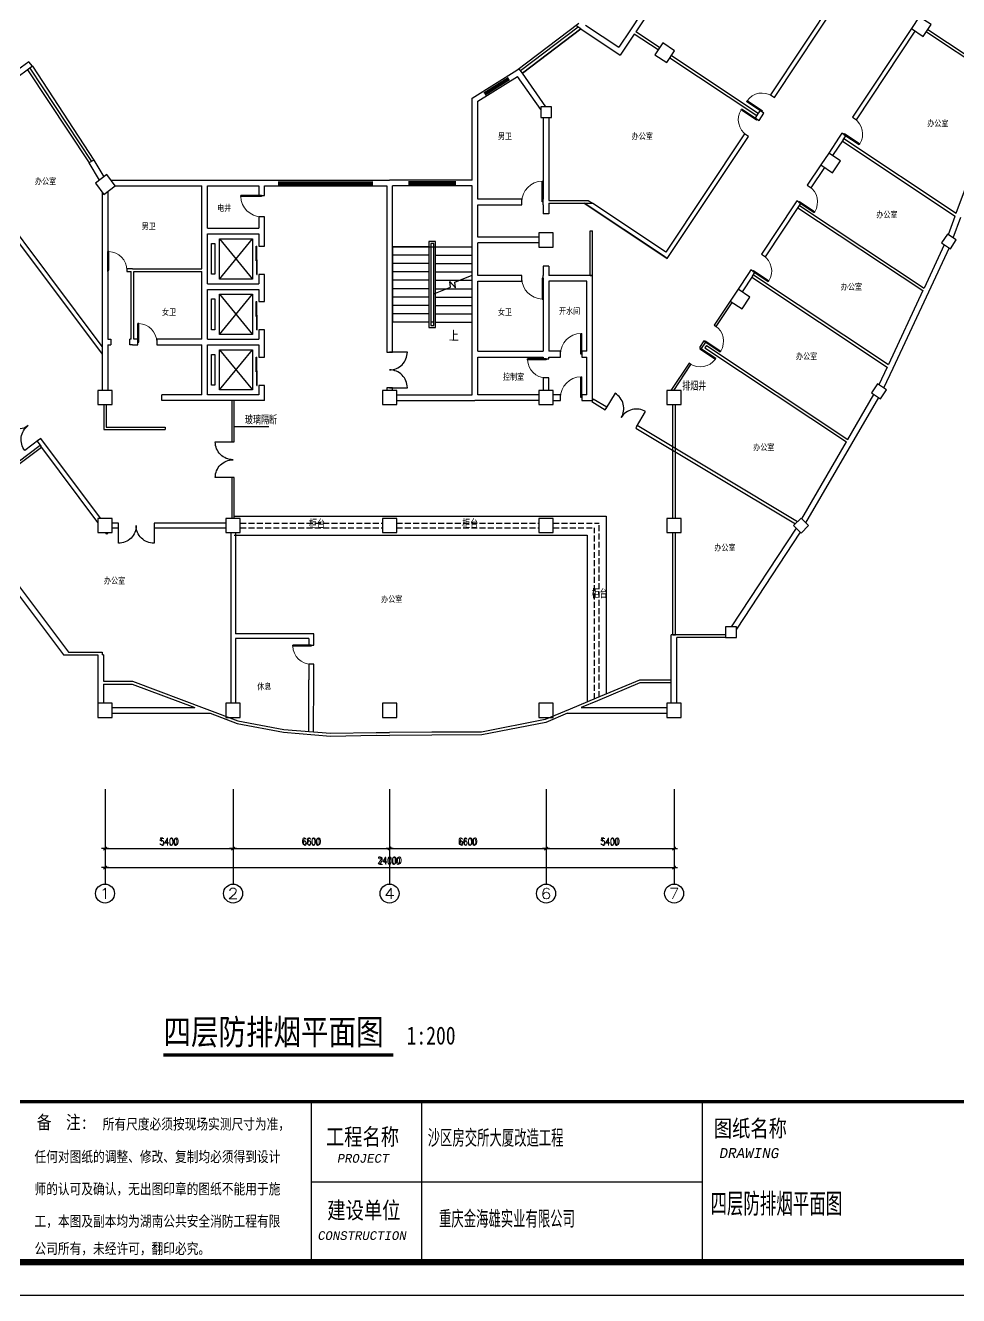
# Model space of a CAD drawing. Extents: x -149393 to 1177518, y -366685 to 296590.
# Drawn here: x 701650 to 741006, y 212582 to 266168 of the extents above; entities that cross this region are included whole.
import ezdxf
from ezdxf.enums import TextEntityAlignment as Align

# ---------------------------------------------------------------- set-up
doc = ezdxf.new("R2010")
doc.units = 0
doc.header["$LTSCALE"] = 1000
doc.header["$MEASUREMENT"] = 0
doc.linetypes.add('DASH', pattern=[0.35, 0.25, -0.1])
doc.layers.get('0').update_dxf_attribs({"linetype": 'CONTINUOUS'})
doc.layers.get('Defpoints').update_dxf_attribs({"linetype": 'CONTINUOUS'})
for name, color, linetype in [('AXIS', 3, 'CONTINUOUS'), ('COLUMN', 9, 'CONTINUOUS'), ('LAYER8', 8, 'CONTINUOUS'), ('PUB_TITLE', 253, 'CONTINUOUS'), ('STAIR', 2, 'CONTINUOUS'), ('TEL_SYMB', 3, 'CONTINUOUS'), ('TEL_TEXT', 7, 'CONTINUOUS'), ('TH_TEXT', 7, 'CONTINUOUS'), ('WALL', 9, 'CONTINUOUS'), ('WALL-MOVE', 6, 'CONTINUOUS'), ('WINDOW', 4, 'CONTINUOUS'), ('图层3', 250, 'CONTINUOUS'), ('标注', 1, 'CONTINUOUS')]:
    doc.layers.add(name, color=color, linetype=linetype)
doc.styles.add('_TCH_AXIS', font='COMPLEX', dxfattribs={"bigfont": 'GBCBIG'})
doc.styles.add('_TCH_DIM', font='SIMPLEX', dxfattribs={"bigfont": 'GBCBIG'})
doc.styles.add('_TCH_DIM_T3', font='SIMPLEX', dxfattribs={"width": 0.705882, "bigfont": 'GBCBIG'})
doc.styles.add('_TEL_DIM', font='', dxfattribs={"width": 0.8, "height": 3.5})
doc.styles.add('DIM_FONT', font='SIMPLEX.shx', dxfattribs={"width": 0.8})
doc.styles.add('Romans', font='romans.shx', dxfattribs={"height": 150})
doc.styles.get("Standard").update_dxf_attribs({"font": 'gbenor.shx', "bigfont": 'gbcbig.shx'})
doc.styles.add('图框字体', font='', dxfattribs={"width": 0.6})
doc.styles.add('宋体', font='')
doc.styles.get('_TEL_DIM').set_extended_font_data('SimSun')
doc.styles.get('图框字体').set_extended_font_data('SimSun')
doc.styles.get('宋体').set_extended_font_data('SimSun')
doc.dimstyles.new('_TCH_ARCH&&100', dxfattribs={"dimtxt": 297.5, "dimasz": 100, "dimexe": 250, "dimexo": 300, "dimgap": 126.25, "dimtad": 1, "dimdec": 0, "dimzin": 0, "dimdsep": 46, "dimtxsty": '_TCH_DIM_T3', "dimblk": 'ARCHTICK', "dimcen": 0.09, "dimclrt": 7, "dimazin": 2, "dimtfac": 1, "dimtdec": 0, "dimtix": 1, "dimtmove": 2, "dimatfit": 3, "dimfxl": 1, "dimtolj": 1, "dimtzin": 0, "dimarcsym": 0})
doc.dimstyles.new('DIMN', dxfattribs={"dimtxt": 300, "dimasz": 1, "dimexe": 250, "dimexo": 300, "dimgap": 150, "dimtad": 1, "dimdec": 0, "dimdsep": 46, "dimtxsty": 'DIM_FONT', "dimblk": '_DIMX', "dimcen": 2.5, "dimclrt": 7, "dimadec": 0, "dimazin": 0, "dimtfac": 1, "dimtdec": 0, "dimtix": 1, "dimtmove": 2, "dimatfit": 3, "dimldrblk": '_DIMX', "dimfxl": 1, "dimtolj": 1, "dimarcsym": 0})

# ---------------------------------------------------------------- blocks, each defined once
blk = doc.blocks.new('_DIMX')
blk.add_line((-150, 0), (150, 0))
at = {"const_width": 50}
blk.add_lwpolyline([(-70, -70), (70, 70)], dxfattribs=at)
blk = doc.blocks.new('_ArchTick')
at = {"color": 0, "linetype": 'ByBlock', "const_width": 0.4}
blk.add_lwpolyline([(-0.5, -0.5), (0.5, 0.5)], dxfattribs=at)
blk = doc.blocks.new('*D570')
at = {"layer": 'AXIS', "color": 0, "lineweight": -2, "transparency": 16777216}
for p, q in [((717008, 233642), (717008, 231192)), ((723608, 233642), (723608, 231192)), ((717008, 231442), (723608, 231442))]:
    blk.add_line(p, q, dxfattribs=at)
at = {"layer": 'Defpoints', "color": 0, "transparency": 16777216}
for p in [(717008, 233942), (723608, 233942), (723608, 231442)]:
    blk.add_point(p, dxfattribs=at)
at = {"layer": 'AXIS', "color": 0, "lineweight": -2, "transparency": 16777216, "xscale": 100, "yscale": 100, "zscale": 100, "rotation": 180}
blk.add_blockref('_ArchTick', (717008, 231442), dxfattribs=at)
at = {"layer": 'AXIS', "color": 0, "lineweight": -2, "transparency": 16777216, "xscale": 100, "yscale": 100, "zscale": 100}
blk.add_blockref('_ArchTick', (723608, 231442), dxfattribs=at)
at = {"layer": 'AXIS', "color": 7, "transparency": 16777216, "insert": (720308, 231717), "char_height": 297.5, "attachment_point": 5, "style": '_TCH_DIM_T3'}
blk.add_mtext('\\A1;6600', dxfattribs=at)
blk = doc.blocks.new('*D571')
at = {"layer": 'AXIS', "color": 0, "lineweight": -2, "transparency": 16777216}
for p, q in [((723608, 233642), (723608, 231192)), ((729008, 233642), (729008, 231192)), ((723608, 231442), (729008, 231442))]:
    blk.add_line(p, q, dxfattribs=at)
at = {"layer": 'Defpoints', "color": 0, "transparency": 16777216}
for p in [(723608, 233942), (729008, 233942), (729008, 231442)]:
    blk.add_point(p, dxfattribs=at)
at = {"layer": 'AXIS', "color": 0, "lineweight": -2, "transparency": 16777216, "xscale": 100, "yscale": 100, "zscale": 100, "rotation": 180}
blk.add_blockref('_ArchTick', (723608, 231442), dxfattribs=at)
at = {"layer": 'AXIS', "color": 0, "lineweight": -2, "transparency": 16777216, "xscale": 100, "yscale": 100, "zscale": 100}
blk.add_blockref('_ArchTick', (729008, 231442), dxfattribs=at)
at = {"layer": 'AXIS', "color": 7, "transparency": 16777216, "insert": (726308, 231717), "char_height": 297.5, "attachment_point": 5, "style": '_TCH_DIM_T3'}
blk.add_mtext('\\A1;5400', dxfattribs=at)
blk = doc.blocks.new('*D572')
at = {"layer": 'AXIS', "color": 0, "lineweight": -2, "transparency": 16777216}
for p, q in [((710408, 233642), (710408, 231192)), ((717008, 233642), (717008, 231192)), ((710408, 231442), (717008, 231442))]:
    blk.add_line(p, q, dxfattribs=at)
at = {"layer": 'Defpoints', "color": 0, "transparency": 16777216}
for p in [(710408, 233942), (717008, 233942), (717008, 231442)]:
    blk.add_point(p, dxfattribs=at)
at = {"layer": 'AXIS', "color": 0, "lineweight": -2, "transparency": 16777216, "xscale": 100, "yscale": 100, "zscale": 100, "rotation": 180}
blk.add_blockref('_ArchTick', (710408, 231442), dxfattribs=at)
at = {"layer": 'AXIS', "color": 0, "lineweight": -2, "transparency": 16777216, "xscale": 100, "yscale": 100, "zscale": 100}
blk.add_blockref('_ArchTick', (717008, 231442), dxfattribs=at)
at = {"layer": 'AXIS', "color": 7, "transparency": 16777216, "insert": (713708, 231717), "char_height": 297.5, "attachment_point": 5, "style": '_TCH_DIM_T3'}
blk.add_mtext('\\A1;6600', dxfattribs=at)
blk = doc.blocks.new('*D573')
at = {"layer": 'AXIS', "color": 0, "lineweight": -2, "transparency": 16777216}
for p, q in [((705008, 233642), (705008, 231192)), ((710408, 233642), (710408, 231192)), ((705008, 231442), (710408, 231442))]:
    blk.add_line(p, q, dxfattribs=at)
at = {"layer": 'Defpoints', "color": 0, "transparency": 16777216}
for p in [(705008, 233942), (710408, 233942), (710408, 231442)]:
    blk.add_point(p, dxfattribs=at)
at = {"layer": 'AXIS', "color": 0, "lineweight": -2, "transparency": 16777216, "xscale": 100, "yscale": 100, "zscale": 100, "rotation": 180}
blk.add_blockref('_ArchTick', (705008, 231442), dxfattribs=at)
at = {"layer": 'AXIS', "color": 0, "lineweight": -2, "transparency": 16777216, "xscale": 100, "yscale": 100, "zscale": 100}
blk.add_blockref('_ArchTick', (710408, 231442), dxfattribs=at)
at = {"layer": 'AXIS', "color": 7, "transparency": 16777216, "insert": (707708, 231717), "char_height": 297.5, "attachment_point": 5, "style": '_TCH_DIM_T3'}
blk.add_mtext('\\A1;5400', dxfattribs=at)
blk = doc.blocks.new('*D574')
at = {"layer": 'AXIS', "color": 0, "lineweight": -2, "transparency": 16777216}
for p, q in [((705008, 233642), (705008, 230392)), ((729008, 233642), (729008, 230392)), ((705008, 230642), (729008, 230642))]:
    blk.add_line(p, q, dxfattribs=at)
at = {"layer": 'Defpoints', "color": 0, "transparency": 16777216}
for p in [(705008, 233942), (729008, 233942), (729008, 230642)]:
    blk.add_point(p, dxfattribs=at)
at = {"layer": 'AXIS', "color": 0, "lineweight": -2, "transparency": 16777216, "xscale": 100, "yscale": 100, "zscale": 100, "rotation": 180}
blk.add_blockref('_ArchTick', (705008, 230642), dxfattribs=at)
at = {"layer": 'AXIS', "color": 0, "lineweight": -2, "transparency": 16777216, "xscale": 100, "yscale": 100, "zscale": 100}
blk.add_blockref('_ArchTick', (729008, 230642), dxfattribs=at)
at = {"layer": 'AXIS', "color": 7, "transparency": 16777216, "insert": (717008, 230917), "char_height": 297.5, "attachment_point": 5, "style": '_TCH_DIM_T3'}
blk.add_mtext('\\A1;24000', dxfattribs=at)
blk = doc.blocks.new('_FZHK')
blk.add_lwpolyline([(-0.5, -0.5), (0.5, -0.5), (0.5, 0.5), (-0.5, 0.5)], close=True)
blk = doc.blocks.new('$TCHSYS$DOOR2D')
for p, q in [((0.45, 0.975), (0.5, 0.975)), ((0.45, 0), (0.45, 0.975)), ((0.5, 0), (0.5, 0.975)), ((0.5, 0), (0.45, 0))]:
    blk.add_line(p, q)
at = {"lineweight": 13}
blk.add_arc((0.475, 0), 0.975, 91.46928, 180, dxfattribs=at)
blk = doc.blocks.new('$DorLib2D$00000029')
for p, q in [((-0.5, 0.169), (0.02, 0.169)), ((-0.5, 0.169), (-0.5, 0.15)), ((-0.5, 0.15), (0.02, 0.15)), ((-0.02, 0.187), (-0.02, 0.169)), ((-0.02, 0.187), (0.5, 0.187)), ((-0.02, 0.169), (0.5, 0.169)), ((0.02, 0.15), (0.02, 0.169)), ((0.5, 0.187), (0.5, 0.169))]:
    blk.add_line(p, q)
blk = doc.blocks.new('$DorLib2D$00000001')
for p, q in [((0.45, 0.975), (0.5, 0.975)), ((0.45, 0), (0.45, 0.975)), ((0.5, 0), (0.5, 0.975)), ((0.5, 0), (0.45, 0))]:
    blk.add_line(p, q)
at = {"lineweight": 13}
blk.add_arc((0.475, 0), 0.975, 91.46928, 180, dxfattribs=at)
blk = doc.blocks.new('$TCHSYS$WIN2D')
for p, q in [((-0.5, 0.5), (0.5, 0.5)), ((0.5, 0.167), (-0.5, 0.167)), ((0.5, -0.167), (-0.5, -0.167)), ((-0.5, -0.5), (0.5, -0.5))]:
    blk.add_line(p, q)

msp = doc.modelspace()

# ---------------------------------------------------------------- linework, layer by layer
at = {"color": 59}
for p, q in [((722375.2, 264279.4), (724992.4, 266263.6)), ((724963.6, 266091.2), (722535.4, 264250.2)), ((725069.5, 266020.8), (722607.9, 264154.6)), ((722607.9, 264154.6), (725069.5, 266020.8)), ((725069.5, 266020.8), (724857.8, 266161.5)), ((701745, 264297.6), (704335.1, 260367.7)), ((701841.5, 264369.2), (704438.5, 260428.8)), ((701943.4, 264444.7), (704536.9, 260487)), ((722607.9, 264154.6), (722462.9, 264345.9)), ((709834.1, 257168.1), (711224.3, 255468.1)), ((709834.1, 255468.1), (711224.3, 257168.1)), ((709834.1, 254828.1), (711224.3, 253128.1)), ((709834.1, 253128.1), (711224.3, 254828.1)), ((709834.1, 252488.1), (711224.3, 250788.1)), ((709834.1, 250788.1), (711224.3, 252488.1))]:
    msp.add_line(p, q, dxfattribs=at)
for points in [[(725209.5, 258663.6), (728722.1, 256329.8)], [(710457.7, 249243.2), (711921.7, 249243.2)], [(710457.7, 245468.1), (726147.7, 245468.1), (726147.7, 237961.2)], [(710457.7, 244668.1), (725347.7, 244668.1), (725347.7, 237626)]]:
    msp.add_lwpolyline(points)
for points in [[(709504.1, 256968.1), (709632.6, 256968.1), (709632.6, 255668.1), (709504.1, 255668.1)], [(709834.1, 257168.1), (711224.3, 257168.1), (711224.3, 255468.1), (709834.1, 255468.1)], [(709504.1, 254628.1), (709632.6, 254628.1), (709632.6, 253328.1), (709504.1, 253328.1)], [(709834.1, 254828.1), (711224.3, 254828.1), (711224.3, 253128.1), (709834.1, 253128.1)], [(709834.1, 252488.1), (711224.3, 252488.1), (711224.3, 250788.1), (709834.1, 250788.1)], [(709504.1, 252288.1), (709632.6, 252288.1), (709632.6, 250988.1), (709504.1, 250988.1)]]:
    msp.add_lwpolyline(points, close=True, dxfattribs=at)
at = {"layer": 'AXIS'}
for p, q in [((705007.7, 233942.3), (705007.7, 229942.3)), ((710407.7, 233942.3), (710407.7, 229942.3)), ((717007.7, 233942.3), (717007.7, 229942.3)), ((723607.7, 233942.3), (723607.7, 229942.3)), ((729007.7, 233942.3), (729007.7, 229942.3))]:
    msp.add_line(p, q, dxfattribs=at)
for centre in [(705007.7, 229542.3), (710407.7, 229542.3), (717007.7, 229542.3), (723607.7, 229542.3), (729007.7, 229542.3)]:
    msp.add_circle(centre, 400, dxfattribs=at)
at = {"layer": 'PUB_TITLE'}
for p, q in [((713704.1, 220764.4), (713704.1, 213996)), ((718354.1, 220764.4), (718354.1, 213996)), ((730190.6, 220764.4), (730190.6, 213996)), ((713704.1, 217380.2), (730190.6, 217380.2))]:
    msp.add_line(p, q, dxfattribs=at)
msp.add_lwpolyline([(652374.5, 296590.3), (771174.5, 296590.3), (771174.5, 212581.7), (652374.5, 212581.7)], close=True, dxfattribs=at)
at = {"layer": 'PUB_TITLE', "const_width": 270.7}
msp.add_lwpolyline([(659445.9, 295176), (769760.2, 295176), (769760.2, 213996), (659445.9, 213996), (659445.9, 295176)], close=True, dxfattribs=at)
at = {"layer": 'PUB_TITLE', "const_width": 135.4}
msp.add_lwpolyline([(659445.9, 220764.4), (769760.2, 220764.4)], dxfattribs=at)
at = {"layer": 'STAIR', "color": 59}
for p, q in [((717127.7, 256831.3), (717127.7, 253642)), ((718663.4, 256831.3), (717127.7, 256831.3)), ((717127.7, 256831.3), (720487.7, 256831.3)), ((718952.1, 257047.9), (718663.4, 257047.9)), ((718663.4, 257047.9), (718663.4, 253425.4)), ((718873.4, 256969.2), (718742.1, 256969.2)), ((718742.1, 256969.2), (718742.1, 253504.2)), ((718742.1, 256831.3), (718742.1, 253642)), ((718873.4, 253504.2), (718873.4, 256969.2)), ((718873.4, 254988.3), (718873.4, 256831.3)), ((718952.1, 253425.4), (718952.1, 257047.9)), ((718952.1, 256831.3), (720487.7, 256831.3)), ((720487.7, 255626.2), (720487.7, 256831.3)), ((718663.4, 256477), (717127.7, 256477)), ((718952.1, 256477), (720487.7, 256477)), ((718663.4, 256122.6), (717127.7, 256122.6)), ((718663.4, 255768.2), (717127.7, 255768.2)), ((718952.1, 256122.6), (720487.7, 256122.6)), ((718952.1, 255768.2), (720487.7, 255768.2)), ((719758.1, 255337.9), (720487.7, 255626.2)), ((718663.4, 255413.8), (717127.7, 255413.8)), ((718873.4, 254847.2), (719578.7, 255125.8)), ((718952.1, 255413.8), (719950.4, 255413.8)), ((719578.7, 255125.8), (719551.9, 255358.5)), ((719551.9, 255358.5), (719786.1, 255094.3)), ((719786.1, 255094.3), (719758.1, 255337.9)), ((719950.4, 255413.8), (720487.7, 255413.8)), ((720487.7, 253642), (720487.7, 255485)), ((718663.4, 255059.5), (717127.7, 255059.5)), ((718663.4, 254705.1), (717127.7, 254705.1)), ((718873.4, 253642), (718873.4, 254847.2)), ((718952.1, 255059.5), (719410.7, 255059.5)), ((718952.1, 254705.1), (720487.7, 254705.1)), ((719410.7, 255059.5), (720487.7, 255059.5)), ((718663.4, 254350.7), (717127.7, 254350.7)), ((718952.1, 254350.7), (720487.7, 254350.7)), ((718663.4, 253996.3), (717127.7, 253996.3)), ((718663.4, 253642), (717127.7, 253642)), ((718873.4, 253642), (718742.1, 253642)), ((718742.1, 253504.2), (718873.4, 253504.2)), ((718952.1, 253996.3), (720487.7, 253996.3)), ((718952.1, 253642), (720487.7, 253642)), ((718663.4, 253425.4), (718952.1, 253425.4))]:
    msp.add_line(p, q, dxfattribs=at)
at = {"layer": 'TEL_SYMB', "color": 59}
msp.add_lwpolyline([(719680.6, 253464.8, 0, 0, 0), (719680.6, 254665.7, 105, 0, 0), (719680.6, 255059.5, 0, 0, 0)], format="xyseb", dxfattribs=at)
at = {"layer": 'TEL_SYMB', "const_width": 140}
msp.add_lwpolyline([(707472.4, 222734.7), (717166, 222734.7)], dxfattribs=at)
at = {"layer": 'WALL'}
for p, q in [((736304.9, 268104.1), (733073.8, 263241)), ((733240.4, 263130.4), (736469.6, 267990.7)), ((739013.5, 266031.7), (736528.2, 262291.1)), ((736694.8, 262180.4), (739180.1, 265921)), ((733073.8, 263241), (733240.4, 263130.4)), ((732631.1, 262574.7), (732526.7, 262417.6)), ((732797.7, 262464), (732631.1, 262574.7)), ((732526.7, 262417.6), (732422.3, 262260.5)), ((732422.3, 262260.5), (732588.9, 262149.8)), ((732588.9, 262149.8), (732693.3, 262306.9)), ((732693.3, 262306.9), (732797.7, 262464)), ((736528.2, 262291.1), (736694.8, 262180.4)), ((731979.6, 261594.2), (728666.2, 256607.1)), ((732146.2, 261483.5), (731979.6, 261594.2)), ((736085.5, 261624.8), (735969.8, 261450.7)), ((736252.1, 261514.1), (736085.5, 261624.8)), ((736136.4, 261340), (736252.1, 261514.1)), ((728832.8, 256496.4), (732146.2, 261483.5)), ((735969.8, 261450.7), (735527.1, 260784.3)), ((736136.4, 261340), (735693.7, 260673.6)), ((698607, 260669), (704887.7, 252294.8)), ((704887.7, 252628.1), (698767, 260789)), ((735195.1, 260284.6), (734627, 259429.5)), ((734793.6, 259318.8), (735361.7, 260173.9)), ((734627, 259429.5), (734793.6, 259318.8)), ((728555.6, 256440.5), (725209.5, 258663.6)), ((728666.2, 256607.1), (725570.9, 258663.6)), ((734099.4, 258635.4), (732691.4, 256516.3)), ((732858, 256405.6), (734266, 258524.7)), ((734184.3, 258763.2), (734099.4, 258635.4)), ((734350.9, 258652.5), (734184.3, 258763.2)), ((734266, 258524.7), (734350.9, 258652.5)), ((728722.1, 256329.8), (728555.6, 256440.5)), ((728722.1, 256329.8), (728832.8, 256496.4)), ((728832.8, 256496.4), (728832.8, 256496.4)), ((732691.4, 256516.3), (732858, 256405.6)), ((732151.4, 255703.5), (731708.7, 255037.2)), ((732248.7, 255849.9), (732151.4, 255703.5)), ((732415.3, 255739.3), (732248.7, 255849.9)), ((732318, 255592.8), (732415.3, 255739.3)), ((732318, 255592.8), (731875.3, 254926.5)), ((731376.7, 254537.4), (730703.3, 253523.9)), ((730786.6, 253468.6), (731460, 254482.1)), ((730703.3, 253523.9), (730786.6, 253468.6)), ((730260.6, 252857.6), (730079.9, 252585.7)), ((730079.9, 252585.7), (730163.2, 252530.3)), ((730163.2, 252530.3), (730343.9, 252802.2)), ((730343.9, 252802.2), (730260.6, 252857.6)), ((729637.2, 251919.3), (728872.4, 250768.1)), ((728992.4, 250768.1), (729720.5, 251864)), ((729720.5, 251864), (729637.2, 251919.3)), ((702300.5, 248744.4), (702140.5, 248624.4)), ((702459.1, 248533), (702300.5, 248744.4)), ((702140.5, 248624.4), (702299.1, 248413)), ((704707.7, 245201.4), (702299.1, 248413)), ((704832.7, 245368.1), (702459.1, 248533)), ((705573.8, 245168.1), (705307.7, 245168.1)), ((705307.7, 244968.1), (705573.8, 244968.1)), ((705573.8, 244968.1), (705573.8, 245168.1)), ((710107.7, 245168.1), (707073.8, 245168.1)), ((707073.8, 245168.1), (707073.8, 244968.1)), ((707073.8, 244968.1), (710107.7, 244968.1)), ((705077.7, 244708.1), (705032.7, 244768.1)), ((705077.7, 244708.1), (705157.7, 244768.1)), ((710307.7, 244768.1), (710307.7, 240403.1)), ((710507.7, 244768.1), (710507.7, 240503.1)), ((710307.7, 240403.1), (710307.7, 237568.1)), ((713807.7, 240503.1), (710507.7, 240503.1)), ((710507.7, 240303.1), (710507.7, 237568.1)), ((713607.7, 240303.1), (710507.7, 240303.1)), ((713607.7, 240303.1), (713607.7, 240015.7)), ((713807.7, 240015.7), (713807.7, 240503.1)), ((713607.7, 240015.7), (713807.7, 240015.7)), ((713807.7, 239215.7), (713607.7, 239215.7)), ((713607.7, 239215.7), (713607.7, 238563.1)), ((713807.7, 238563.1), (713807.7, 239215.7)), ((713603.6, 236372.6), (713607.7, 238563.3)), ((713803.6, 236372.2), (713807.7, 238562.9)), ((713603.6, 236372.6), (713803.6, 236372.2))]:
    msp.add_line(p, q, dxfattribs=at)
at = {"layer": 'WALL', "color": 59}
for p, q in [((728360.3, 267780.7), (727163.5, 265982.1)), ((728695.8, 267851.8), (727396.5, 265899.1)), ((725069.5, 266020.8), (726739.3, 264911.4)), ((725272, 266174.4), (726672.4, 265244)), ((727163.5, 265982.1), (726672.4, 265244)), ((727330.1, 265799.2), (726739.3, 264911.4)), ((728331.3, 265133), (727330.1, 265799.2)), ((728397.8, 265232.9), (727396.5, 265899.1)), ((739646.1, 265899.6), (742838.6, 263778.4)), ((739712.5, 265999.5), (742905, 263878.4)), ((728331.3, 265133), (728364.6, 265182.9)), ((728831.1, 264800.9), (732493.5, 262367.6)), ((728897.5, 264900.9), (732559.9, 262467.6)), ((701943.4, 264444.7), (701114.6, 263830.3)), ((701800.5, 264637.5), (701178.7, 264176.6)), ((701943.4, 264444.7), (701800.5, 264637.5)), ((720487.7, 263097.6), (722375.2, 264279.4)), ((720727.7, 262964.7), (722410.4, 264018.3)), ((723382.7, 262625.6), (722410.4, 264018.3)), ((723597, 262738), (722607.9, 264154.6)), ((740908.8, 258241.2), (742876.3, 263555.3)), ((720487.7, 259633), (720487.7, 263097.6)), ((720727.7, 259513), (720727.7, 262964.7)), ((723487.7, 262288), (723487.7, 258843.6)), ((723727.7, 262288), (723727.7, 258783.6)), ((736103.2, 261290), (740866, 258125.6)), ((736169.6, 261389.9), (740908.8, 258241.2)), ((704536.9, 260487), (704330.3, 260364.9)), ((704536.9, 260487), (704954.7, 259779.8)), ((704330.3, 260364.9), (704761.6, 259634.9)), ((705259, 259633), (709207.7, 259633)), ((705439, 259393), (709087.7, 259393)), ((709087.7, 257488.1), (709087.7, 259393)), ((709207.7, 259633), (711607.7, 259633)), ((709327.7, 259393), (711487.7, 259393)), ((709327.7, 257608.1), (709327.7, 259393)), ((711487.7, 259393), (711487.7, 258995.7)), ((711607.7, 259633), (717007.7, 259633)), ((711727.7, 258995.7), (711727.7, 259393)), ((711727.7, 259393), (716887.7, 259393)), ((716887.7, 259393), (716887.7, 252384.5)), ((720487.7, 259633), (717007.7, 259633)), ((720487.7, 259393), (717127.7, 259393)), ((717127.7, 252384.5), (717127.7, 259393)), ((720487.7, 258723.6), (720487.7, 259393)), ((720727.7, 258843.6), (720727.7, 259513)), ((704887.7, 259128.1), (704887.7, 252808.1)), ((705127.7, 259159.5), (705127.7, 252928.1)), ((711487.7, 258995.7), (711727.7, 258995.7)), ((722587.7, 258843.6), (720727.7, 258843.6)), ((722587.7, 258603.6), (722587.7, 258843.6)), ((723487.7, 258603.6), (723487.7, 258843.6)), ((720487.7, 257113), (720487.7, 258723.6)), ((720727.7, 257233), (720727.7, 258603.6)), ((720727.7, 258603.6), (722587.7, 258603.6)), ((723487.7, 258603.6), (723487.7, 258213)), ((723727.7, 258783.6), (725390.3, 258783.6)), ((723727.7, 258663.6), (723727.7, 258213)), ((723727.7, 258663.6), (725570.9, 258663.6)), ((725390.3, 258783.6), (725570.9, 258663.6)), ((734232.7, 258474.7), (739496.5, 254977.5)), ((734299.2, 258574.7), (739547.8, 255087.5)), ((711727.7, 258095.7), (711487.7, 258095.7)), ((711487.7, 258095.7), (711487.7, 257608.1)), ((711727.7, 257488.1), (711727.7, 258095.7)), ((723727.7, 258213), (723487.7, 258213)), ((740575.2, 257340.3), (740866, 258125.6)), ((740780.6, 257203.8), (741102.6, 258073.5)), ((709087.7, 255903.8), (709087.7, 257488.1)), ((709327.7, 257608.1), (711487.7, 257608.1)), ((709327.7, 257368.1), (711487.7, 257368.1)), ((709327.7, 255843.8), (709327.7, 257368.1)), ((711487.7, 257368.1), (711487.7, 256858)), ((711727.7, 256858), (711727.7, 257488.1)), ((723307.7, 257233), (720727.7, 257233)), ((711487.7, 256858), (711727.7, 256858)), ((720487.7, 255502.4), (720487.7, 257113)), ((723307.7, 256993), (720727.7, 256993)), ((720727.7, 255622.4), (720727.7, 256993)), ((740400.4, 256916.2), (739547.8, 255087.5)), ((740602.6, 256781.9), (739732, 254914.6)), ((705127.7, 255783.8), (705127.7, 255903.8)), ((706168, 255903.8), (705927.7, 255903.8)), ((705927.7, 255903.8), (705927.7, 255783.8)), ((705927.7, 255783.8), (706108, 255783.8)), ((706108, 252928.1), (706108, 255783.8)), ((706168, 255903.8), (709087.7, 255903.8)), ((706228, 252928.1), (706228, 255783.8)), ((706228, 255783.8), (709087.7, 255783.8)), ((709087.7, 255148.1), (709087.7, 255783.8)), ((709327.7, 255268.1), (709327.7, 255843.8)), ((711727.7, 255658), (711487.7, 255658)), ((711487.7, 255658), (711487.7, 255268.1)), ((711727.7, 255148.1), (711727.7, 255658)), ((722587.7, 255622.4), (720727.7, 255622.4)), ((722587.7, 255382.4), (722587.7, 255622.4)), ((723487.7, 256013), (723487.7, 255622.4)), ((723727.7, 256013), (723487.7, 256013)), ((723487.7, 255382.4), (723487.7, 255622.4)), ((723727.7, 256013), (723727.7, 255622.4)), ((725563.8, 255622.4), (723727.7, 255622.4)), ((725563.8, 252297.8), (725563.8, 255622.4)), ((732351.2, 255642.8), (738043.5, 251860.8)), ((709087.7, 252928.1), (709087.7, 255148.1)), ((709327.7, 255268.1), (711487.7, 255268.1)), ((711727.7, 254518), (711727.7, 255148.1)), ((720487.7, 252297.8), (720487.7, 255502.4)), ((720727.7, 255382.4), (722587.7, 255382.4)), ((720727.7, 252417.8), (720727.7, 255382.4)), ((723487.7, 255382.4), (723487.7, 252417.8)), ((723727.7, 255382.4), (723727.7, 252417.8)), ((725323.8, 255382.4), (723727.7, 255382.4)), ((725323.8, 252417.8), (725323.8, 255382.4)), ((732284.8, 255542.8), (737992.2, 251750.8)), ((709327.7, 252928.1), (709327.7, 255028.1)), ((709327.7, 255028.1), (711487.7, 255028.1)), ((711487.7, 255028.1), (711487.7, 254518)), ((739496.5, 254977.5), (738043.5, 251860.8)), ((739732, 254914.6), (738227.7, 251688)), ((711487.7, 254518), (711727.7, 254518)), ((705127.7, 252928.1), (705247.7, 252928.1)), ((705247.7, 252928.1), (705247.7, 252688.1)), ((706108, 252928.1), (706048, 252928.1)), ((706048, 252688.1), (706048, 252928.1)), ((706387.9, 252928.1), (706228, 252928.1)), ((706387.9, 252688.1), (706387.9, 252928.1)), ((709087.7, 252928.1), (707187.9, 252928.1)), ((707187.9, 252928.1), (707187.9, 252688.1)), ((709327.7, 252928.1), (711487.7, 252928.1)), ((711727.7, 253318), (711487.7, 253318)), ((711487.7, 253318), (711487.7, 252928.1)), ((711727.7, 252808.1), (711727.7, 253318)), ((704887.7, 252808.1), (704887.7, 252301.4)), ((705127.7, 252688.1), (705247.7, 252688.1)), ((705127.7, 252688.1), (705127.7, 252301.4)), ((706168, 252688.1), (706048, 252688.1)), ((706168, 252688.1), (706387.9, 252688.1)), ((707187.9, 252688.1), (709087.7, 252688.1)), ((709087.7, 250588.1), (709087.7, 252688.1)), ((709327.7, 250588.1), (709327.7, 252688.1)), ((709327.7, 252688.1), (711487.7, 252688.1)), ((711487.7, 252688.1), (711487.7, 252178)), ((711727.7, 252178), (711727.7, 252808.1)), ((720727.7, 252417.8), (723487.7, 252417.8)), ((724219.2, 252417.8), (723727.7, 252417.8)), ((724219.2, 252177.8), (724219.2, 252417.8)), ((725323.8, 252417.8), (725119.2, 252417.8)), ((725119.2, 252417.8), (725119.2, 252177.8)), ((730370.1, 252660.9), (730303.7, 252561)), ((730303.7, 252561), (736271.9, 248595.6)), ((730370.1, 252660.9), (736332.3, 248699.6)), ((704887.7, 252301.4), (704887.7, 250768.1)), ((705127.7, 252301.4), (705127.7, 250768.1)), ((711487.7, 252178), (711727.7, 252178)), ((716887.7, 252384.5), (717127.7, 252384.5)), ((720487.7, 250588.1), (720487.7, 252297.8)), ((720727.7, 250588.1), (720727.7, 252177.8)), ((720727.7, 252177.8), (723487.7, 252177.8)), ((723487.7, 252177.8), (723487.7, 252099.4)), ((723487.7, 252099.4), (723727.7, 252099.4)), ((723727.7, 252099.4), (723727.7, 252177.8)), ((723727.7, 252177.8), (724219.2, 252177.8)), ((725119.2, 252177.8), (725323.8, 252177.8)), ((725323.8, 250588.1), (725323.8, 252177.8)), ((725563.8, 250348.1), (725563.8, 252297.8)), ((737992.2, 251750.8), (737643.9, 251003.8)), ((738227.7, 251688), (737846.1, 250869.5)), ((711727.7, 250978), (711487.7, 250978)), ((711487.7, 250978), (711487.7, 250588.1)), ((711727.7, 250348.1), (711727.7, 250978)), ((717127.7, 250884.5), (716887.7, 250884.5)), ((716887.7, 250884.5), (716887.7, 250768.1)), ((717127.7, 250768.1), (717127.7, 250884.5)), ((723727.7, 251299.4), (723487.7, 251299.4)), ((723487.7, 251299.4), (723487.7, 250768.1)), ((723727.7, 250768.1), (723727.7, 251299.4)), ((709087.7, 250588.1), (707407.7, 250588.1)), ((707407.7, 250348.1), (707407.7, 250588.1)), ((709207.7, 250348.1), (707407.7, 250348.1)), ((710407.7, 250348.1), (709207.7, 250348.1)), ((710407.7, 250588.1), (709327.7, 250588.1)), ((711487.7, 250588.1), (710407.7, 250588.1)), ((711727.7, 250348.1), (710407.7, 250348.1)), ((717307.7, 250588.1), (720487.7, 250588.1)), ((717307.7, 250348.1), (720607.7, 250348.1)), ((723307.7, 250348.1), (720607.7, 250348.1)), ((723307.7, 250588.1), (720727.7, 250588.1)), ((724219.2, 250588.1), (723907.7, 250588.1)), ((723907.7, 250348.1), (724219.2, 250348.1)), ((724219.2, 250348.1), (724219.2, 250588.1)), ((725323.8, 250588.1), (725119.2, 250588.1)), ((725119.2, 250588.1), (725119.2, 250348.1)), ((725119.2, 250348.1), (725563.8, 250348.1)), ((725594.6, 250399.6), (725532.9, 250296.7)), ((725532.9, 250296.7), (726104.4, 249953.8)), ((726166.1, 250056.7), (725594.6, 250399.6)), ((736332.3, 248699.6), (737435.6, 250601.9)), ((736506, 248520.9), (737635.9, 250468.8)), ((726104.4, 249953.8), (726166.1, 250056.7)), ((728947.7, 245368.1), (728947.7, 250168.1)), ((729067.7, 245368.1), (729067.7, 250168.1)), ((727452.4, 249285), (727390.7, 249182.1)), ((727390.7, 249182.1), (734122.1, 245143.7)), ((734209.5, 245231.2), (727452.4, 249285)), ((734393.7, 245357.3), (736271.9, 248595.6)), ((734569.3, 245181.7), (736506, 248520.9)), ((698863.1, 245461), (703252.8, 239608.1)), ((699055.1, 245605), (703462.8, 239728.1)), ((734151.8, 244962.7), (731412, 240793.1)), ((728947.7, 240463.1), (728947.7, 244768.1)), ((729067.7, 240463.1), (729067.7, 244768.1)), ((734325.1, 244789.4), (731632.7, 240692)), ((731182.7, 240463.1), (728887.7, 240463.1)), ((728887.7, 237568.1), (728887.7, 240463.1)), ((728947.7, 240463.1), (729067.7, 240463.1)), ((731182.7, 240343.1), (729127.7, 240343.1)), ((729127.7, 237568.1), (729127.7, 240343.1)), ((703252.8, 239608.1), (704707.7, 239608.1)), ((703462.8, 239728.1), (704827.7, 239728.1)), ((704707.7, 239608.1), (704707.7, 238440.3)), ((704827.7, 239728.1), (704889.2, 239728.1)), ((704889.2, 239728.1), (704889.2, 239608.1)), ((704947.7, 239608.1), (704889.2, 239608.1)), ((704947.7, 239608.1), (704947.7, 238500.3)), ((704947.7, 238500.3), (706169.3, 238500.3)), ((706169.3, 238500.3), (709307, 237324.3)), ((727545, 238546.7), (725724.6, 237783.9)), ((728887.7, 238546.7), (727545, 238546.7)), ((728887.7, 238426.7), (728887.7, 238546.7)), ((704707.7, 238440.3), (704707.7, 237568.1)), ((704947.7, 238380.3), (704947.7, 237568.1)), ((704947.7, 238380.3), (706147.6, 238380.3)), ((706147.6, 238380.3), (708794.8, 237388.1)), ((727569.1, 238426.7), (725770.9, 237673.2)), ((728887.7, 238426.7), (727569.1, 238426.7)), ((705307.7, 237388.1), (708794.8, 237388.1)), ((725724.6, 237783.9), (724625.8, 237323.5)), ((725770.9, 237673.2), (725090.6, 237388.1)), ((725090.6, 237388.1), (728707.7, 237388.1)), ((705307.7, 237148.1), (709435.2, 237148.1)), ((709307, 237324.3), (710613.7, 236834.5)), ((709435.2, 237148.1), (710581.4, 236718.5)), ((723569.1, 236880.6), (720892, 236358)), ((724625.8, 237323.5), (723569.1, 236880.6)), ((724517.8, 237148.1), (723604.1, 236765.2)), ((724517.8, 237148.1), (728707.7, 237148.1)), ((710581.4, 236718.5), (712538.9, 236351.7)), ((710613.7, 236834.5), (712555.1, 236470.7)), ((712538.9, 236351.7), (714513.1, 236182.7)), ((712555.1, 236470.7), (714517.1, 236302.8)), ((714517.1, 236302.8), (716436.1, 236339.3)), ((716437.8, 236339.3), (717008.3, 236334.2)), ((718792, 236349.2), (717007.2, 236334.2)), ((720892, 236358), (718792.3, 236349.2)), ((723604.1, 236765.2), (720903.9, 236238)), ((714513.1, 236182.7), (716438.4, 236219.3)), ((716436.7, 236219.3), (717007.2, 236214.2)), ((718793, 236229.2), (717008.2, 236214.2)), ((720903.9, 236238), (718792.8, 236229.2))]:
    msp.add_line(p, q, dxfattribs=at)
at = {"layer": 'WALL', "linetype": 'DASH'}
for p, q in [((710707.7, 245168.1), (716707.7, 245168.1)), ((710707.7, 244968.1), (716707.7, 244968.1)), ((717307.7, 245168.1), (723307.7, 245168.1)), ((717307.7, 244968.1), (723307.7, 244968.1)), ((723907.7, 245168.1), (725847.7, 245168.1)), ((723907.7, 244968.1), (725647.7, 244968.1)), ((725647.7, 237751.7), (725647.7, 244968.1)), ((725847.7, 237835.5), (725847.7, 245168.1))]:
    msp.add_line(p, q, dxfattribs=at)
at = {"layer": 'WALL-MOVE', "color": 59}
for p, q in [((725463.8, 255622.4), (725463.8, 257495.7)), ((725463.8, 257495.7), (725563.8, 257495.7)), ((725563.8, 255622.4), (725563.8, 257495.7)), ((725463.8, 255622.4), (725563.8, 255622.4)), ((710357.7, 250348.1), (710357.7, 248596)), ((710457.7, 248596), (710457.7, 250348.1)), ((704957.7, 250168.1), (704957.7, 249118.1)), ((705057.7, 250168.1), (705057.7, 249218.1)), ((705057.7, 249218.1), (707546.2, 249218.1)), ((707546.2, 249218.1), (707546.2, 249118.1)), ((704957.7, 249118.1), (707546.2, 249118.1)), ((698989.1, 245993), (702269.1, 248453)), ((699049.1, 245913), (702329.1, 248373)), ((710357.7, 248596), (710457.7, 248596)), ((710457.7, 247096), (710357.7, 247096)), ((710357.7, 247096), (710357.7, 245368.1)), ((710457.7, 245368.1), (710457.7, 247096))]:
    msp.add_line(p, q, dxfattribs=at)
at = {"layer": 'WINDOW', "color": 59, "extrusion": (-2.99942e-32, -1.22461e-16, -1)}
msp.add_lwpolyline([(-717007.7, 250884.5), (-717757.7, 250884.5, -0.4142136), (-717007.7, 251634.5, -0.4142136), (-717757.7, 252384.5), (-717007.7, 252384.5)], format="xyb", dxfattribs=at)
at = {"layer": 'WINDOW', "color": 59, "extrusion": (1.05012e-16, -6.30007e-17, -1)}
msp.add_lwpolyline([(-727421.5, 249233.6), (-727807.4, 249876.7, -0.4142136), (-726778.4, 249619.4, -0.4142136), (-726521.1, 250648.4), (-726135.3, 250005.3)], format="xyb", dxfattribs=at)
at = {"layer": 'WINDOW', "color": 59}
for points in [[(702220.5, 248684.4), (701620.5, 248234.4, -0.4142136), (701770.5, 249284.4, -0.4142136), (700720.5, 249434.4), (701320.5, 249884.4)], [(710407.7, 247096), (709657.7, 247096, -0.4142136), (710407.7, 247846, -0.4142136), (709657.7, 248596), (710407.7, 248596)], [(707073.8, 245068.1), (707073.8, 244318.1, -0.4142136), (706323.8, 245068.1, -0.4142136), (705573.8, 244318.1), (705573.8, 245068.1)]]:
    msp.add_lwpolyline(points, format="xyb", dxfattribs=at)

# ---------------------------------------------------------------- block references
at = {"layer": 'COLUMN', "color": 59}
for p, xscale, yscale, zscale, rotation in [((739429.4, 266115.6), 600.000000000062, 600.000000000062, 600.000000000062, 326.4000000000042), ((728614.4, 265016.9), 599.999999999965, 599.999999999965, 599.999999999965, 326.3999999999982), ((735611, 260368.4), 599.999999999965, 599.999999999965, 599.999999999965, 326.3999999999982), ((705019, 259453), 600.0000000000464, 600.0000000000464, 600.0000000000464, 36.86999999999623), ((740597.7, 257055.3), 449.9999999999738, 449.9999999999738, 449.9999999999738, 326.3999999999982), ((731792.6, 254621.3), 599.999999999973, 599.999999999973, 599.999999999973, 326.3999999999969), ((737648.8, 250730.4), 449.9999999999738, 449.9999999999738, 449.9999999999738, 326.3999999999982), ((734364.7, 245068.1), 449.9999999999679, 449.9999999999679, 449.9999999999679, 45.00000000000525)]:
    msp.add_blockref('_FZHK', p, dxfattribs=dict(at, xscale=xscale, yscale=yscale, zscale=zscale, rotation=rotation))
for p, xscale, yscale, zscale in [((723607.7, 262513), 450, 450, 450), ((723607.7, 257113), 600, 600, 600), ((705007.7, 250468.1), 600, 600, 600), ((717007.7, 250468.1), 600, 600, 600), ((723607.7, 250468.1), 600, 600, 600), ((729007.7, 250468.1), 600, 600, 600), ((705007.7, 245068.1), 600, 600, 600), ((710407.7, 245068.1), 600, 600, 600), ((717007.7, 245068.1), 600, 600, 600), ((723607.7, 245068.1), 600, 600, 600), ((729007.7, 245068.1), 600, 600, 600), ((731407.7, 240568.1), 450, 450, 450), ((705007.7, 237268.1), 600, 600, 600), ((710407.7, 237268.1), 600, 600, 600), ((717007.7, 237268.1), 600, 600, 600), ((723607.7, 237268.1), 600, 600, 600), ((729007.7, 237268.1), 600, 600, 600)]:
    msp.add_blockref('_FZHK', p, dxfattribs=dict(at, xscale=xscale, yscale=yscale, zscale=zscale))
at = {"layer": 'WINDOW', "color": 59}
for name, p, xscale, yscale, zscale, rotation in [('$TCHSYS$WIN2D', (721525.6, 263605.8), 1200, 100, 1200, 32.05253829846824), ('$DorLib2D$00000001', (732935.8, 262852.5), 800.0000000000001, -800, 800.0000000000001, 236.4000000000007), ('$DorLib2D$00000001', (732284.3, 261872), -800, -800, -800, 236.4000000000005), ('$DorLib2D$00000001', (736390.2, 261902.6), 800, 800, 800, 236.4000000000005), ('$TCHSYS$WIN2D', (718807.7, 259513), 2000, 100, 2000, 180), ('$DorLib2D$00000001', (734488.9, 259041), 800, 800, 800, 236.4000000000011), ('$TCHSYS$DOOR2D', (711607.7, 258545.7), -900, -900, -900, 270), ('$DorLib2D$00000029', (711607.7, 256258), -1200, -1200, -1200, 270), ('$DorLib2D$00000001', (732553.4, 256127.8), 800, 800, 800, 236.4000000000005), ('$DorLib2D$00000029', (711607.7, 253918), -1200, -1200, -1200, 270), ('$DorLib2D$00000001', (730523.6, 253163.1), 800.0000000000001, 800.0000000000001, 800.0000000000001, 236.4000000000007), ('$DorLib2D$00000001', (729900.2, 252224.8), -800.0000000000001, 800, -800.0000000000001, 236.4000000000007), ('$DorLib2D$00000029', (711607.7, 251578), -1200, -1200, -1200, 270), ('$DorLib2D$00000001', (723607.7, 251699.4), -800, -800, -800, 269.9999999999964), ('$DorLib2D$00000001', (713707.7, 239615.7), 800, 800, 800, 90.00000000000091)]:
    msp.add_blockref(name, p, dxfattribs=dict(at, xscale=xscale, yscale=yscale, zscale=zscale, rotation=rotation))
for name, p, xscale, yscale, zscale in [('$TCHSYS$WIN2D', (714307.7, 259513), 4000, -100, 4000), ('$DorLib2D$00000001', (723037.7, 258723.6), 900, 900, 900), ('$DorLib2D$00000001', (705527.7, 255843.8), -800, 800, -800), ('$DorLib2D$00000001', (723037.7, 255502.4), 900, -900, 900), ('$DorLib2D$00000001', (706787.9, 252808.1), -800, 800, -800), ('$DorLib2D$00000001', (724669.2, 252297.8), 900, 900, 900), ('$DorLib2D$00000001', (724669.2, 250468.1), 900, 900, 900)]:
    msp.add_blockref(name, p, dxfattribs=dict(at, xscale=xscale, yscale=yscale, zscale=zscale))

# ---------------------------------------------------------------- texts
at = {"layer": 'AXIS', "color": 7, "style": '_TCH_AXIS'}
for s, width, p, p2 in [('1', 2.333333, (704781.5, 229316.1), (705234, 229316.1)), ('2', 1.5, (710181.5, 229316.1), (710634, 229316.1)), ('4', 1.3125, (716781.5, 229316.1), (717234, 229316.1)), ('6', 1.5, (723381.5, 229316.1), (723834, 229316.1)), ('7', 1.5, (728781.5, 229316.1), (729234, 229316.1))]:
    msp.add_text(s, height=452.5, dxfattribs=dict(at, width=width)).set_placement(p, p2, align=Align.FIT)
at = {"layer": 'LAYER8', "style": '宋体', "width": 0.8}
for s, height, p in [('备  注:', 565.71, (702130.5, 219609.6)), ('所有尺度必须按现场实测尺寸为准，', 452.571, (704908.7, 219592)), ('任何对图纸的调整、修改、复制均必须得到设计', 452.571, (702032.5, 218216.9)), ('师的认可及确认，无出图印章的图纸不能用于施', 452.571, (702032.5, 216856.7)), ('工，本图及副本均为湖南公共安全消防工程有限', 452.571, (702032.5, 215496.4)), ('公司所有，未经许可，翻印必究。', 452.571, (702032.5, 214339.5))]:
    msp.add_text(s, height=height, dxfattribs=at).set_placement(p)
at = {"layer": 'TEL_SYMB', "color": 7, "style": '_TEL_DIM', "width": 0.8}
for s, height, p in [('四层防排烟平面图', 1063.29, (707472.4, 223174.2)), ('1:200', 759.49, (717726, 223174.2))]:
    msp.add_text(s, height=height, dxfattribs=at).set_placement(p)
at = {"layer": 'TEL_TEXT', "color": 59, "style": '_TEL_DIM', "width": 0.8}
for s, p in [('办公室', (739685.1, 261903)), ('男卫', (721578.6, 261362.2)), ('办公室', (727220, 261362.2)), ('办公室', (702053.1, 259461.2)), ('电井', (709735.2, 258333.7)), ('办公室', (737536.5, 258055.2)), ('男卫', (706553.8, 257565.8)), ('办公室', (736040.5, 255008.8)), ('女卫', (707409.4, 253941.5)), ('女卫', (721578.6, 253941.5)), ('开水间', (724154.7, 253987.1)), ('办公室', (734149.3, 252075.3)), ('控制室', (721789.6, 251212.5)), ('办公室', (732342.8, 248239.1)), ('办公室', (730705.6, 244008)), ('办公室', (704963.6, 242613.2)), ('办公室', (716652.9, 241829.5)), ('休息', (711424.9, 238146.6))]:
    msp.add_text(s, height=265.82, dxfattribs=at).set_placement(p)
at = {"layer": 'TEL_TEXT', "color": 59, "style": '_TCH_DIM'}
msp.add_text('上', height=443.1, rotation=359.2986, dxfattribs=at).set_placement((719504.9, 252851.2))
at = {"layer": 'TEL_TEXT'}
msp.add_text('玻璃隔断', height=337.59, dxfattribs=at).set_placement((710911.7, 249338.7))
at = {"layer": 'TEL_TEXT', "linetype": 'DASH'}
for p in [(713612.5, 244947.7), (720069.9, 244951.9), (725526.2, 242009.4)]:
    msp.add_text('柜台', height=337.59, dxfattribs=at).set_placement(p)
at = {"layer": 'TH_TEXT'}
msp.add_text('排烟井', height=337.59, dxfattribs=at).set_placement((729351.7, 250767.5))
at = {"layer": '图层3', "style": '图框字体', "width": 0.6}
for s, height, p in [('沙区房交所大厦改造工程', 636.429, (718616.3, 218929.2)), ('四层防排烟平面图', 848.57, (730543.1, 216044)), ('重庆金海雄实业有限公司', 636.429, (719094.8, 215513.7))]:
    msp.add_text(s, height=height, dxfattribs=at).set_placement(p)
at = {"layer": '标注', "style": '宋体', "width": 0.8}
for s, p in [('工程名称', (714323.6, 218930.1)), ('图纸名称', (730680.7, 219284.9)), ('建设单位', (714380.6, 215828.1))]:
    msp.add_text(s, height=707.14, dxfattribs=at).set_placement(p)
at = {"layer": '标注', "width": 2832.484, "attachment_point": 1, "style": 'Romans'}
for s, insert, char_height in [('\\fMonospac821 BT|b0|i1|c0|p49;DRAWING', (730921.3, 218806.6), 424.286), ('\\fMonospac821 BT|b0|i1|c0|p49;PROJECT', (714810.4, 218553.6), 367.714), ('\\fMonospac821 BT|b0|i1|c0|p49;CONSTRUCTION', (713987.5, 215296.4), 367.714)]:
    msp.add_mtext(s, dxfattribs=dict(at, insert=insert, char_height=char_height))

# ---------------------------------------------------------------- dimensions: what is measured, and where the dimension line sits
at = {"layer": 'AXIS'}
for p1, p2, distance in [((705007.7, 233942.3), (710407.7, 233942.3), -2500), ((705007.7, 233942.3), (729007.7, 233942.3), -3300), ((710407.7, 233942.3), (717007.7, 233942.3), -2500), ((717007.7, 233942.3), (723607.7, 233942.3), -2500), ((723607.7, 233942.3), (729007.7, 233942.3), -2500)]:
    msp.add_aligned_dim(p1=p1, p2=p2, distance=distance, dimstyle='DIMN', dxfattribs=at).render()
for p1, p2, distance, picture, middle in [((705007.7, 233942.3), (710407.7, 233942.3), -2500, '*D573', (707707.7, 231717.3)), ((705007.7, 233942.3), (729007.7, 233942.3), -3300, '*D574', (717007.7, 230917.3)), ((710407.7, 233942.3), (717007.7, 233942.3), -2500, '*D572', (713707.7, 231717.3)), ((717007.7, 233942.3), (723607.7, 233942.3), -2500, '*D570', (720307.7, 231717.3)), ((723607.7, 233942.3), (729007.7, 233942.3), -2500, '*D571', (726307.7, 231717.3))]:
    dim = msp.add_aligned_dim(p1=p1, p2=p2, distance=distance, dimstyle='_TCH_ARCH&&100', dxfattribs=at)
    dim.commit()
    dim.dimension.update_dxf_attribs({"geometry": picture, "text_midpoint": middle})

doc.saveas('drawing.dxf')
